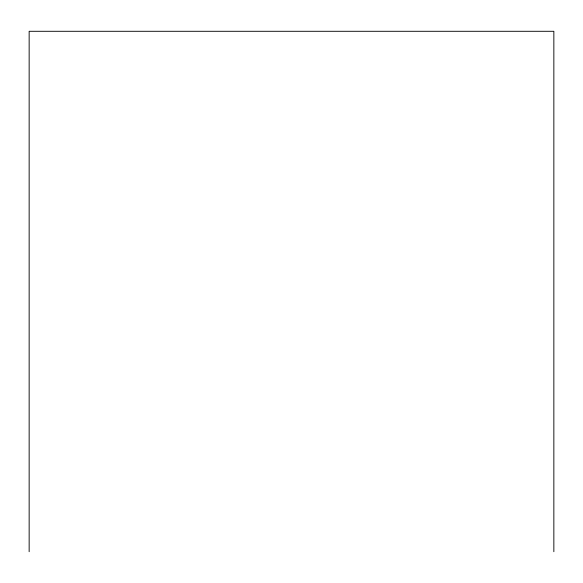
<?xml version="1.0" encoding="UTF-8"?>
<svg xmlns="http://www.w3.org/2000/svg" width="583" height="583" viewBox="0 0 583 583"><rect width="100%" height="100%" fill="white"/><g stroke="black" fill="none" stroke-linecap="round" stroke-linejoin="round"><path stroke-width="0.87" d="M553.85 551.707L553.85 31.293L29.15 31.293L29.15 551.707"/></g></svg>
